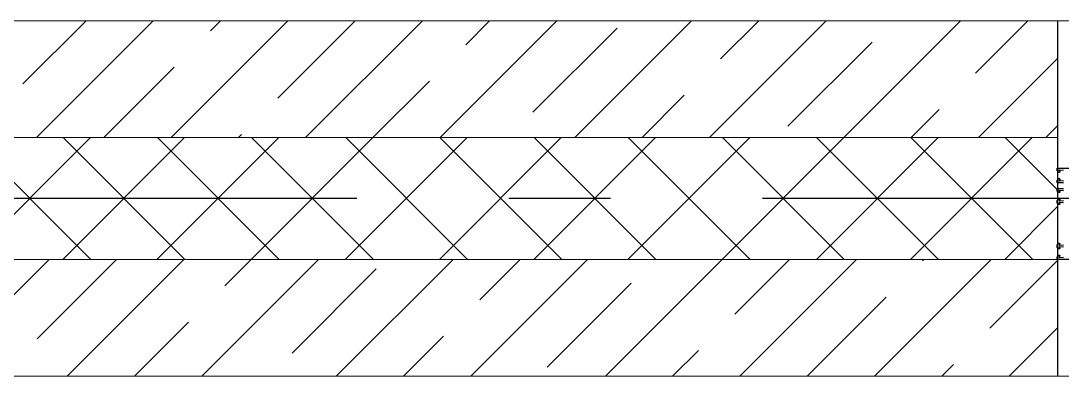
# Model space of a CAD drawing. Header units: millimetres. Extents: x 53645 to 137188, y 78097 to 135533.
# Drawn here: x 114851 to 115877, y 104279 to 104629 of the extents above; entities that cross this region are included whole.
import ezdxf

# ---------------------------------------------------------------- set-up
doc = ezdxf.new("R2010")
doc.units = ezdxf.units.MM
doc.linetypes.add('CONTI', pattern=[0])
doc.linetypes.add('GOST2.303 5', pattern=[24, 20, -1.5, 1, -1.5])
doc.layers.add('axis_dim', color=40, linetype='CONTI')
doc.layers.add('PVC', color=7, linetype='Continuous')
doc.layers.add('doors_windows', color=4, linetype='Continuous', lineweight=5)
doc.layers.add('Wall2', color=5, linetype='Continuous', lineweight=5)

# ---------------------------------------------------------------- blocks, each defined once
blk = doc.blocks.new('*U60')
at = {"layer": 'PVC'}
for points in [[(1928, 0), (1999.7, 0, -0.414214), (2000.2, -0.5), (2000.2, -2.4), (2000.2, -2.7), (1998.7, -4.2), (1998.2, -4.2, -0.414214), (1997.7, -3.7), (1997.7, -3.3, -0.198912), (1997.7, -3.2), (1998.4, -2.5, 0.700208), (1998.1, -2), (1993.9, -2.4, 0.388879)], [(1993.9, -12), (1997.8, -12.3, 0.700208), (1998.1, -11.8), (1997.7, -11.4, -0.198912), (1997.7, -11.3), (1997.7, -10.9, -0.414214), (1998.2, -10.4), (1998.7, -10.4), (2000.2, -11.9), (2000.2, -14.4), (1998.7, -15.9), (1998.2, -15.9, -0.414214), (1997.7, -15.4), (1997.7, -15, -0.198912), (1997.7, -14.9), (1998.1, -14.5, 0.700208), (1997.8, -14), (1993.9, -14.3, 0.388879)], [(1993.9, -55.7), (1997.8, -56, 0.700208), (1998.1, -55.5), (1997.7, -55.1, -0.198912), (1997.7, -55), (1997.7, -54.6, -0.414214), (1998.2, -54.1), (1998.7, -54.1), (2000.2, -55.6), (2000.2, -58.1), (1998.7, -59.6), (1998.2, -59.6, -0.414214), (1997.7, -59.1), (1997.7, -58.7, -0.198912), (1997.7, -58.6), (1998.1, -58.2, 0.700208), (1997.8, -57.7), (1993.9, -58, 0.388879)], [(1993.9, -67.6), (1998.1, -68, 0.700208), (1998.4, -67.5), (1997.7, -66.8, -0.198912), (1997.7, -66.7), (1997.7, -66.3, -0.414214), (1998.2, -65.8), (1998.7, -65.8), (2000.2, -67.3), (2000.2, -67.6), (2000.2, -69.5, -0.414214), (1999.7, -70), (1994, -70, 0.414214)], [(1994, -75.4), (1999.7, -75.4, -0.414214), (2000.2, -75.9), (2000.2, -78.1), (1998.7, -79.6), (1998.2, -79.6, -0.414214), (1997.7, -79.1), (1997.7, -78.7, -0.198912), (1997.7, -78.6), (1998.4, -77.9, 0.700208), (1998.1, -77.4), (1993.9, -77.8, 0.388879)], [(1993.9, -87.6), (1998.1, -88, 0.700208), (1998.4, -87.5), (1997.7, -86.8, -0.198912), (1997.7, -86.7), (1997.7, -86.3, -0.414214), (1998.2, -85.8), (1998.7, -85.8), (2000.2, -87.3), (2000.2, -87.6), (2000.2, -89.5, -0.414214), (1999.7, -90), (1954.9, -90)]]:
    blk.add_lwpolyline(points, format="xyb", dxfattribs=at)

msp = doc.modelspace()

# ---------------------------------------------------------------- linework, layer by layer
at = {"layer": 'axis_dim', "linetype": 'GOST2.303 5', "lineweight": 25, "ltscale": 100}
msp.add_lwpolyline([(127181.9, 104453.9), (108766.7, 104453.9)], dxfattribs=at)
at = {"layer": 'doors_windows', "lineweight": 20, "ltscale": 50}
msp.add_lwpolyline([(115872.3, 104628.9), (117872.3, 104628.9), (117872.3, 104278.9), (115872.3, 104278.9)], close=True, dxfattribs=at)
at = {"layer": 'Wall2', "ltscale": 100}
for points in [[(115872.7, 104628.9), (113452.7, 104628.9)], [(114853.1, 104566.8), (114915.2, 104628.9)], [(114866.5, 104513.9), (114981.5, 104628.9)], [(114999, 104513.9), (115114, 104628.9)], [(115038, 104619.2), (115047.8, 104628.9)], [(115104.3, 104552.9), (115180.3, 104628.9)], [(115131.6, 104513.9), (115246.6, 104628.9)], [(115264.2, 104513.9), (115379.2, 104628.9)], [(115289.3, 104605.3), (115312.9, 104628.9)], [(115396.8, 104513.9), (115511.8, 104628.9)], [(115529.4, 104513.9), (115644.4, 104628.9)], [(115540.5, 104591.4), (115578.1, 104628.9)], [(115662, 104513.9), (115777, 104628.9)], [(115791.7, 104577.4), (115843.2, 104628.9)], [(115872.7, 104513.9), (115872.7, 104628.9)], [(115355.5, 104539), (115438.4, 104621.8)], [(115606.8, 104525.1), (115689.7, 104607.9)], [(115794.5, 104513.9), (115872.7, 104592.1)], [(114932.8, 104513.9), (115002.2, 104583.4)], [(115197.9, 104513.9), (115253.5, 104569.5)], [(115463.1, 104513.9), (115504.7, 104555.6)], [(115728.2, 104513.9), (115755.9, 104541.6)], [(115860.8, 104513.9), (115872.7, 104525.8)], [(113337.7, 104513.9), (115872.7, 104513.9)], [(113337.7, 104513.9), (115872.7, 104513.9)], [(114799.5, 104393.9), (114919.5, 104513.9)], [(114919.9, 104393.9), (114799.9, 104513.9)], [(114892.3, 104393.9), (115012.3, 104513.9)], [(115012.7, 104393.9), (114892.7, 104513.9)], [(114985.1, 104393.9), (115105.1, 104513.9)], [(115105.5, 104393.9), (114985.5, 104513.9)], [(115065.3, 104513.9), (115068.5, 104517.1)], [(115077.9, 104393.9), (115197.9, 104513.9)], [(115198.3, 104393.9), (115078.3, 104513.9)], [(115170.7, 104393.9), (115290.7, 104513.9)], [(115291.1, 104393.9), (115171.1, 104513.9)], [(115263.5, 104393.9), (115383.5, 104513.9)], [(115383.9, 104393.9), (115263.9, 104513.9)], [(115356.3, 104393.9), (115476.3, 104513.9)], [(115476.7, 104393.9), (115356.7, 104513.9)], [(115449.2, 104393.9), (115569.2, 104513.9)], [(115569.5, 104393.9), (115449.5, 104513.9)], [(115542, 104393.9), (115662, 104513.9)], [(115662.3, 104393.9), (115542.3, 104513.9)], [(115634.8, 104393.9), (115754.8, 104513.9)], [(115755.1, 104393.9), (115635.1, 104513.9)], [(115727.6, 104393.9), (115847.6, 104513.9)], [(115848, 104393.9), (115728, 104513.9)], [(115872.7, 104462), (115820.8, 104513.9)], [(115872.7, 104513.9), (115872.7, 104393.9)], [(115820.4, 104393.9), (115872.7, 104446.3)], [(115872.7, 104393.9), (113217.7, 104393.9)], [(115872.7, 104393.9), (113217.7, 104393.9)], [(114764, 104278.9), (114879, 104393.9)], [(114867, 104315.6), (114945.3, 104393.9)], [(114896.6, 104278.9), (115011.6, 104393.9)], [(115029.2, 104278.9), (115144.2, 104393.9)], [(115051.9, 104368), (115077.9, 104393.9)], [(115161.8, 104278.9), (115276.8, 104393.9)], [(115294.4, 104278.9), (115409.4, 104393.9)], [(115303.2, 104354), (115343.1, 104393.9)], [(115427, 104278.9), (115542, 104393.9)], [(115554.4, 104340.1), (115608.2, 104393.9)], [(115559.5, 104278.9), (115674.5, 104393.9)], [(115692.1, 104278.9), (115807.1, 104393.9)], [(115739.4, 104392.5), (115740.8, 104393.9)], [(115805.7, 104326.2), (115872.7, 104393.2)], [(115872.7, 104278.9), (115872.7, 104393.9)], [(115118.2, 104301.7), (115201.1, 104384.5)], [(115369.5, 104287.7), (115452.3, 104370.6)], [(115625.8, 104278.9), (115703.6, 104356.7)], [(114962.9, 104278.9), (115016.1, 104332.2)], [(115824.7, 104278.9), (115872.7, 104326.9)], [(115228.1, 104278.9), (115267.4, 104318.2)], [(115493.2, 104278.9), (115518.6, 104304.3)], [(115758.4, 104278.9), (115769.9, 104290.4)], [(113102.7, 104278.9), (115872.7, 104278.9)]]:
    msp.add_lwpolyline(points, dxfattribs=at)

# ---------------------------------------------------------------- block references
at = {"ltscale": 100, "rotation": 180}
msp.add_blockref('*U60', (117872.3, 104393.9), dxfattribs=at)

doc.saveas('drawing.dxf')
